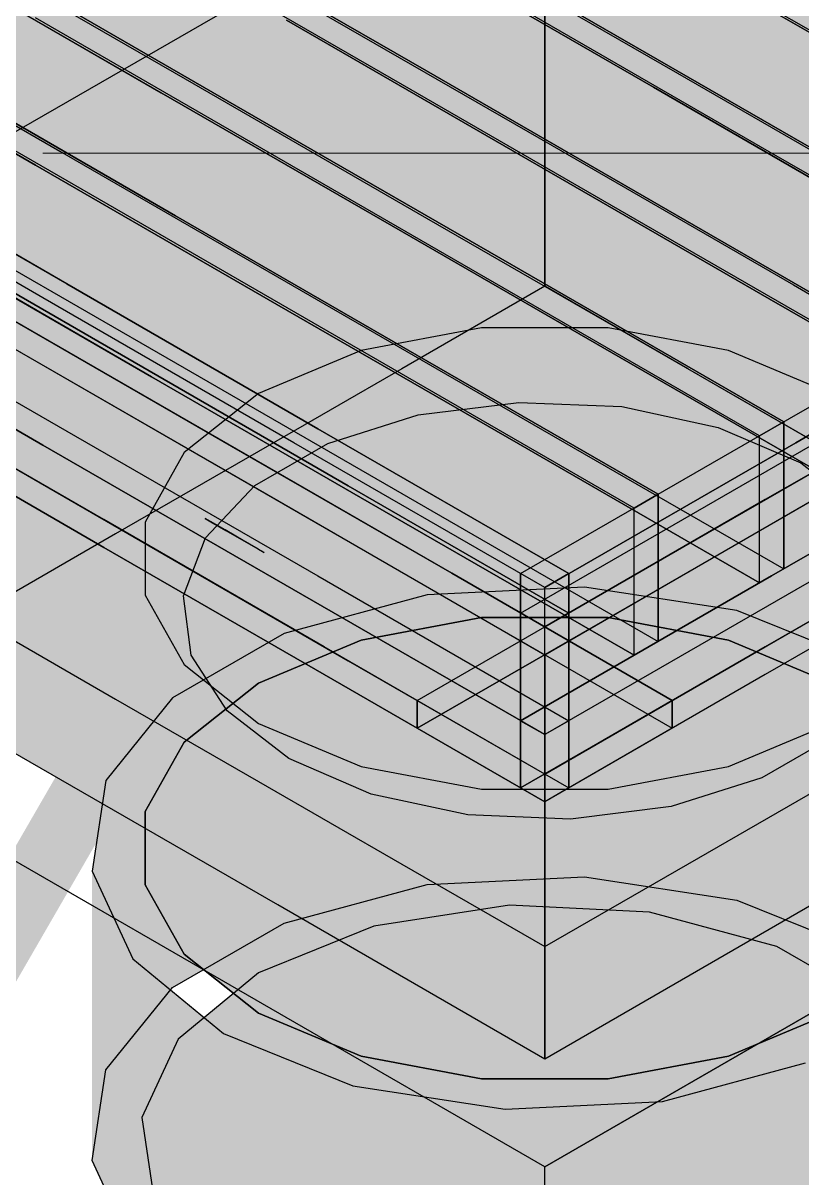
# Model space of a CAD drawing. Header units: metres. Extents: x 0 to 10.2, y 0 to 3.
# Drawn here: x 1.56 to 1.6944, y 1.7981 to 1.9974 of the extents above; entities that cross this region are included whole.
import ezdxf

# ---------------------------------------------------------------- set-up
doc = ezdxf.new("R2010")
doc.units = ezdxf.units.M
doc.header["$LTSCALE"] = 0.25
doc.layers.add('ISO-ARISTAS', color=8, linetype='CONTINUOUS')
doc.layers.add('ISO-CONCRETO-SUP', color=254, linetype='CONTINUOUS', true_color=0xe8e8e8)
doc.layers.add('LLAMADAS', color=30, linetype='CONTINUOUS', lineweight=18)

msp = doc.modelspace()

# ---------------------------------------------------------------- linework, layer by layer
at = {"layer": 'ISO-ARISTAS', "color": 250}
for p, q in [((1.65, 1.9917), (1.65, 2.0314)), ((1.65, 2.0314), (1.65, 1.9917)), ((1.54632, 2.01186), (1.58796, 1.98782)), ((1.54632, 2.01186), (1.58796, 1.98782)), ((1.6296, 1.98918), (1.58796, 2.01322)), ((1.58796, 2.01322), (1.6296, 1.98918)), ((1.63126, 2.01282), (1.6729, 1.98878)), ((1.63126, 2.01282), (1.6729, 1.98878)), ((1.71038, 1.98774), (1.66874, 2.01178)), ((1.71038, 1.98774), (1.66874, 2.01178)), ((1.62544, 1.98678), (1.5838, 2.01082)), ((1.62544, 1.98678), (1.5838, 2.01082)), ((1.66874, 1.98638), (1.6271, 2.01042)), ((1.6271, 2.01042), (1.66874, 1.98638)), ((1.5838, 1.98542), (1.54216, 2.00946)), ((1.54216, 2.00946), (1.5838, 1.98542)), ((1.55785, 1.9782), (1.60393, 2.0048)), ((1.55785, 1.9782), (1.60393, 2.0048)), ((1.69289, 1.97764), (1.65125, 2.00168)), ((1.65125, 2.00168), (1.69289, 1.97764)), ((1.60795, 1.97668), (1.56631, 2.00072)), ((1.56631, 2.00072), (1.60795, 1.97668)), ((1.60961, 2.00032), (1.65125, 1.97628)), ((1.60961, 2.00032), (1.65125, 1.97628)), ((1.52467, 1.99936), (1.56631, 1.97532)), ((1.52467, 1.99936), (1.56631, 1.97532)), ((1.60379, 1.97428), (1.56215, 1.99832)), ((1.60379, 1.97428), (1.56215, 1.99832)), ((1.64709, 1.97388), (1.60545, 1.99792)), ((1.60545, 1.99792), (1.64709, 1.97388)), ((1.68873, 1.97524), (1.64709, 1.99928)), ((1.68873, 1.97524), (1.64709, 1.99928)), ((1.73203, 1.97484), (1.69039, 1.99888)), ((1.69039, 1.99888), (1.73203, 1.97484)), ((1.56215, 1.97292), (1.52051, 1.99696)), ((1.52051, 1.99696), (1.56215, 1.97292)), ((1.65, 1.952), (1.65, 1.9917)), ((1.65, 1.9917), (1.65, 1.952)), ((1.5863, 1.96418), (1.54466, 1.98822)), ((1.54466, 1.98822), (1.5863, 1.96418)), ((1.58796, 1.98782), (1.6296, 1.96378)), ((1.58796, 1.98782), (1.6296, 1.96378)), ((1.67123, 1.96514), (1.6296, 1.98918)), ((1.6296, 1.98918), (1.67123, 1.96514)), ((1.6729, 1.98878), (1.71454, 1.96474)), ((1.6729, 1.98878), (1.71454, 1.96474)), ((1.58214, 1.96178), (1.5405, 1.98582)), ((1.58214, 1.96178), (1.5405, 1.98582)), ((1.66708, 1.96274), (1.62544, 1.98678)), ((1.66708, 1.96274), (1.62544, 1.98678)), ((1.71038, 1.96234), (1.66874, 1.98638)), ((1.66874, 1.98638), (1.71038, 1.96234)), ((1.62544, 1.96138), (1.5838, 1.98542)), ((1.5838, 1.98542), (1.62544, 1.96138)), ((1.56755, 1.9524), (1.52425, 1.9774)), ((1.52425, 1.9774), (1.56755, 1.9524)), ((1.64958, 1.95264), (1.60795, 1.97668)), ((1.60795, 1.97668), (1.64958, 1.95264)), ((1.65125, 1.97628), (1.69289, 1.95224)), ((1.65125, 1.97628), (1.69289, 1.95224)), ((1.73452, 1.9536), (1.69289, 1.97764)), ((1.69289, 1.97764), (1.73452, 1.9536)), ((1.5634, 1.95), (1.5201, 1.975)), ((1.5634, 1.95), (1.5201, 1.975)), ((1.56631, 1.97532), (1.60795, 1.95128)), ((1.56631, 1.97532), (1.60795, 1.95128)), ((1.64543, 1.95024), (1.60379, 1.97428)), ((1.64543, 1.95024), (1.60379, 1.97428)), ((1.68873, 1.94984), (1.64709, 1.97388)), ((1.64709, 1.97388), (1.68873, 1.94984)), ((1.73037, 1.9512), (1.68873, 1.97524)), ((1.73037, 1.9512), (1.68873, 1.97524)), ((1.60379, 1.94888), (1.56215, 1.97292)), ((1.56215, 1.97292), (1.60379, 1.94888)), ((1.62793, 1.94014), (1.5863, 1.96418)), ((1.5863, 1.96418), (1.62793, 1.94014)), ((1.6296, 1.96378), (1.67123, 1.93974)), ((1.6296, 1.96378), (1.67123, 1.93974)), ((1.71287, 1.9411), (1.67123, 1.96514)), ((1.67123, 1.96514), (1.71287, 1.9411)), ((1.54466, 1.96282), (1.5863, 1.93878)), ((1.54466, 1.96282), (1.5863, 1.93878)), ((1.62378, 1.93774), (1.58214, 1.96178)), ((1.62378, 1.93774), (1.58214, 1.96178)), ((1.70872, 1.9387), (1.66708, 1.96274)), ((1.70872, 1.9387), (1.66708, 1.96274)), ((1.57806, 1.93953), (1.54001, 1.9615)), ((1.54001, 1.9615), (1.57806, 1.93953)), ((1.58214, 1.93638), (1.5405, 1.96042)), ((1.5405, 1.96042), (1.58214, 1.93638)), ((1.66708, 1.93734), (1.62544, 1.96138)), ((1.62544, 1.96138), (1.66708, 1.93734)), ((1.57391, 1.93713), (1.53586, 1.9591)), ((1.57391, 1.93713), (1.53586, 1.9591)), ((1.52425, 1.952), (1.56755, 1.927)), ((1.52425, 1.952), (1.56755, 1.927)), ((1.61086, 1.9274), (1.56755, 1.9524)), ((1.56755, 1.9524), (1.61086, 1.9274)), ((1.65, 1.952), (1.62532, 1.93775)), ((1.69122, 1.9286), (1.64958, 1.95264)), ((1.64958, 1.95264), (1.69122, 1.9286)), ((1.67468, 1.93775), (1.65, 1.952)), ((1.68914, 1.9274), (1.73245, 1.9524)), ((1.68914, 1.9274), (1.73245, 1.9524)), ((1.69289, 1.95224), (1.73452, 1.9282)), ((1.69289, 1.95224), (1.73452, 1.9282)), ((1.6067, 1.925), (1.5634, 1.95)), ((1.6067, 1.925), (1.5634, 1.95)), ((1.60795, 1.95128), (1.64958, 1.92724)), ((1.60795, 1.95128), (1.64958, 1.92724)), ((1.68707, 1.9262), (1.64543, 1.95024)), ((1.68707, 1.9262), (1.64543, 1.95024)), ((1.73037, 1.9258), (1.68873, 1.94984)), ((1.68873, 1.94984), (1.73037, 1.9258)), ((1.6933, 1.925), (1.7366, 1.95)), ((1.7366, 1.95), (1.6933, 1.925)), ((1.5634, 1.9246), (1.5201, 1.9496)), ((1.5201, 1.9496), (1.5634, 1.9246)), ((1.64543, 1.92484), (1.60379, 1.94888)), ((1.60379, 1.94888), (1.64543, 1.92484)), ((1.5959, 1.92443), (1.55785, 1.9464)), ((1.55785, 1.9464), (1.5959, 1.92443)), ((1.63908, 1.94481), (1.61831, 1.94091)), ((1.63908, 1.94481), (1.61831, 1.94091)), ((1.66092, 1.94481), (1.63908, 1.94481)), ((1.66092, 1.94481), (1.63908, 1.94481)), ((1.68169, 1.94091), (1.66092, 1.94481)), ((1.68169, 1.94091), (1.66092, 1.94481)), ((1.55785, 1.9416), (1.60393, 1.915)), ((1.55785, 1.9416), (1.5959, 1.91963)), ((1.55785, 1.9416), (1.5959, 1.91963)), ((1.61831, 1.94091), (1.60064, 1.9335)), ((1.61831, 1.94091), (1.60064, 1.9335)), ((1.66957, 1.9161), (1.62793, 1.94014)), ((1.62793, 1.94014), (1.66957, 1.9161)), ((1.69936, 1.9335), (1.68169, 1.94091)), ((1.69936, 1.9335), (1.68169, 1.94091)), ((1.61611, 1.91757), (1.57806, 1.93953)), ((1.57806, 1.93953), (1.61611, 1.91757)), ((1.5863, 1.93878), (1.62793, 1.91474)), ((1.5863, 1.93878), (1.62793, 1.91474)), ((1.67123, 1.93974), (1.71287, 1.9157)), ((1.67123, 1.93974), (1.71287, 1.9157)), ((1.68389, 1.91757), (1.72194, 1.93953)), ((1.68389, 1.91757), (1.72194, 1.93953)), ((1.61195, 1.91517), (1.57391, 1.93713)), ((1.61195, 1.91517), (1.57391, 1.93713)), ((1.62378, 1.91234), (1.58214, 1.93638)), ((1.58214, 1.93638), (1.62378, 1.91234)), ((1.62532, 1.93775), (1.60064, 1.9235)), ((1.66542, 1.9137), (1.62378, 1.93774)), ((1.66542, 1.9137), (1.62378, 1.93774)), ((1.70872, 1.9133), (1.66708, 1.93734)), ((1.66708, 1.93734), (1.70872, 1.9133)), ((1.69936, 1.9235), (1.67468, 1.93775)), ((1.68805, 1.91517), (1.72609, 1.93713)), ((1.72609, 1.93713), (1.68805, 1.91517)), ((1.57391, 1.91173), (1.53586, 1.9337)), ((1.57391, 1.91173), (1.53586, 1.9337)), ((1.60064, 1.9335), (1.5878, 1.9233)), ((1.60064, 1.9335), (1.5878, 1.9233)), ((1.62817, 1.92979), (1.64554, 1.93197)), ((1.64554, 1.93197), (1.66328, 1.93124)), ((1.54001, 1.9313), (1.57806, 1.90933)), ((1.54001, 1.9313), (1.57806, 1.90933)), ((1.66328, 1.93124), (1.67993, 1.92765)), ((1.57391, 1.90693), (1.53586, 1.9289)), ((1.57391, 1.90693), (1.53586, 1.9289)), ((1.53586, 1.9289), (1.57391, 1.90693)), ((1.53586, 1.9289), (1.57391, 1.90693)), ((1.61257, 1.92487), (1.62817, 1.92979)), ((1.69122, 1.9286), (1.68707, 1.9262)), ((1.68707, 1.9262), (1.69122, 1.9286)), ((1.69122, 1.9032), (1.69122, 1.9286)), ((1.69122, 1.9286), (1.69122, 1.9032)), ((1.56755, 1.927), (1.61086, 1.902)), ((1.56755, 1.927), (1.61086, 1.902)), ((1.65416, 1.9024), (1.61086, 1.9274)), ((1.61086, 1.9274), (1.65416, 1.9024)), ((1.64584, 1.9024), (1.68914, 1.9274)), ((1.64584, 1.9024), (1.68914, 1.9274)), ((1.64958, 1.92724), (1.69122, 1.9032)), ((1.64958, 1.92724), (1.69122, 1.9032)), ((1.67993, 1.92765), (1.69417, 1.9215)), ((1.68707, 1.9008), (1.68707, 1.9262)), ((1.68707, 1.9008), (1.68707, 1.9262)), ((1.68914, 1.902), (1.73245, 1.927)), ((1.73245, 1.927), (1.68914, 1.902)), ((1.6067, 1.8996), (1.5634, 1.9246)), ((1.5634, 1.9246), (1.6067, 1.8996)), ((1.63395, 1.90247), (1.5959, 1.92443)), ((1.5959, 1.92443), (1.63395, 1.90247)), ((1.6, 1.91761), (1.61257, 1.92487)), ((1.65, 1.9), (1.6067, 1.925)), ((1.65, 1.9), (1.6067, 1.925)), ((1.68707, 1.9008), (1.64543, 1.92484)), ((1.64543, 1.92484), (1.68707, 1.9008)), ((1.65, 1.9), (1.6933, 1.925)), ((1.6933, 1.925), (1.65, 1.9)), ((1.66605, 1.90247), (1.7041, 1.92443)), ((1.66605, 1.90247), (1.7041, 1.92443)), ((1.7366, 1.9246), (1.6933, 1.8996)), ((1.7366, 1.9246), (1.6933, 1.8996)), ((1.60064, 1.9235), (1.57595, 1.90925)), ((1.5878, 1.9233), (1.58105, 1.91131)), ((1.5878, 1.9233), (1.58105, 1.91131)), ((1.69417, 1.9215), (1.70482, 1.91328)), ((1.5959, 1.91963), (1.63395, 1.89767)), ((1.5959, 1.91963), (1.63395, 1.89767)), ((1.7041, 1.91963), (1.66605, 1.89767)), ((1.66605, 1.89767), (1.7041, 1.91963)), ((1.59148, 1.9086), (1.6, 1.91761)), ((1.65416, 1.8956), (1.61611, 1.91757)), ((1.61611, 1.91757), (1.65416, 1.8956)), ((1.64584, 1.8956), (1.68389, 1.91757)), ((1.64584, 1.8956), (1.68389, 1.91757)), ((1.66957, 1.9161), (1.66542, 1.9137)), ((1.66542, 1.9137), (1.66957, 1.9161)), ((1.66957, 1.8907), (1.66957, 1.9161)), ((1.66957, 1.9161), (1.66957, 1.8907)), ((1.60393, 1.915), (1.65, 1.8884)), ((1.65, 1.8932), (1.61195, 1.91517)), ((1.65, 1.8932), (1.61195, 1.91517)), ((1.62793, 1.91474), (1.66957, 1.8907)), ((1.62793, 1.91474), (1.66957, 1.8907)), ((1.65, 1.8932), (1.68805, 1.91517)), ((1.68805, 1.91517), (1.65, 1.8932)), ((1.65, 1.8884), (1.69607, 1.915)), ((1.59232, 1.9114), (1.59139, 1.91194)), ((1.59232, 1.9114), (1.59139, 1.91194)), ((1.59139, 1.91194), (1.5924, 1.91136)), ((1.59139, 1.91194), (1.5924, 1.91136)), ((1.66542, 1.8883), (1.62378, 1.91234)), ((1.62378, 1.91234), (1.66542, 1.8883)), ((1.66542, 1.8883), (1.66542, 1.9137)), ((1.66542, 1.8883), (1.66542, 1.9137)), ((1.61195, 1.88977), (1.57391, 1.91173)), ((1.61195, 1.88977), (1.57391, 1.91173)), ((1.58105, 1.91131), (1.58105, 1.89869)), ((1.58105, 1.91131), (1.58105, 1.89869)), ((1.59484, 1.90994), (1.59232, 1.9114)), ((1.59484, 1.90994), (1.59232, 1.9114)), ((1.5924, 1.91136), (1.59497, 1.90987)), ((1.5924, 1.91136), (1.59497, 1.90987)), ((1.59799, 1.90813), (1.59484, 1.90994)), ((1.59799, 1.90813), (1.59484, 1.90994)), ((1.72609, 1.91173), (1.68805, 1.88977)), ((1.68805, 1.88977), (1.72609, 1.91173)), ((1.57595, 1.90925), (1.55127, 1.895)), ((1.57806, 1.90933), (1.61611, 1.88737)), ((1.57806, 1.90933), (1.61611, 1.88737)), ((1.5877, 1.89857), (1.59148, 1.9086)), ((1.59497, 1.90987), (1.59811, 1.90806)), ((1.59497, 1.90987), (1.59811, 1.90806)), ((1.60056, 1.90664), (1.59799, 1.90813)), ((1.60056, 1.90664), (1.59799, 1.90813)), ((1.59811, 1.90806), (1.60064, 1.9066)), ((1.59811, 1.90806), (1.60064, 1.9066)), ((1.68389, 1.88737), (1.72194, 1.90933)), ((1.72194, 1.90933), (1.68389, 1.88737)), ((1.61195, 1.88497), (1.57391, 1.90693)), ((1.61195, 1.88497), (1.57391, 1.90693)), ((1.57391, 1.90693), (1.61195, 1.88497)), ((1.57391, 1.90693), (1.61195, 1.88497)), ((1.60157, 1.90606), (1.60056, 1.90664)), ((1.60157, 1.90606), (1.60056, 1.90664)), ((1.60064, 1.9066), (1.60157, 1.90606)), ((1.60064, 1.9066), (1.60157, 1.90606)), ((1.72609, 1.90693), (1.68805, 1.88497)), ((1.72609, 1.90693), (1.68805, 1.88497)), ((1.72609, 1.90693), (1.68805, 1.88497)), ((1.72609, 1.90693), (1.68805, 1.88497)), ((1.61086, 1.902), (1.65416, 1.877)), ((1.61086, 1.902), (1.65416, 1.877)), ((1.628, 1.8805), (1.66605, 1.90247)), ((1.628, 1.8805), (1.66605, 1.90247)), ((1.672, 1.8805), (1.63395, 1.90247)), ((1.63395, 1.90247), (1.672, 1.8805)), ((1.64584, 1.877), (1.64584, 1.9024)), ((1.65, 1.9), (1.64584, 1.9024)), ((1.65, 1.9), (1.64584, 1.9024)), ((1.64584, 1.9024), (1.64584, 1.877)), ((1.64584, 1.877), (1.68914, 1.902)), ((1.68914, 1.902), (1.64584, 1.877)), ((1.65416, 1.9024), (1.65, 1.9)), ((1.65, 1.9), (1.65416, 1.9024)), ((1.65416, 1.877), (1.65416, 1.9024)), ((1.65416, 1.9024), (1.65416, 1.877)), ((1.69122, 1.9032), (1.68707, 1.9008)), ((1.69122, 1.9032), (1.68707, 1.9008)), ((1.65683, 1.90008), (1.62971, 1.89871)), ((1.65, 1.8746), (1.65, 1.9)), ((1.65, 1.8746), (1.65, 1.9)), ((1.65, 1.8746), (1.65, 1.9)), ((1.65, 1.8746), (1.65, 1.9)), ((1.68313, 1.89601), (1.65683, 1.90008)), ((1.58105, 1.89869), (1.5878, 1.8867)), ((1.58105, 1.89869), (1.5878, 1.8867)), ((1.58897, 1.88833), (1.5877, 1.89857)), ((1.62971, 1.89871), (1.60504, 1.89207)), ((1.65, 1.8746), (1.6067, 1.8996)), ((1.6067, 1.8996), (1.65, 1.8746)), ((1.6933, 1.8996), (1.65, 1.8746)), ((1.6933, 1.8996), (1.65, 1.8746)), ((1.66605, 1.89767), (1.628, 1.8757)), ((1.628, 1.8757), (1.66605, 1.89767)), ((1.63395, 1.89767), (1.672, 1.8757)), ((1.63395, 1.89767), (1.672, 1.8757)), ((1.70543, 1.887), (1.68313, 1.89601)), ((1.55127, 1.895), (1.57595, 1.88075)), ((1.61831, 1.89091), (1.63908, 1.89481)), ((1.63908, 1.89481), (1.61831, 1.89091)), ((1.63908, 1.89481), (1.66092, 1.89481)), ((1.66092, 1.89481), (1.63908, 1.89481)), ((1.64584, 1.8654), (1.64584, 1.8956)), ((1.65, 1.8932), (1.64584, 1.8956)), ((1.65, 1.8932), (1.64584, 1.8956)), ((1.64584, 1.8956), (1.64584, 1.8654)), ((1.65416, 1.8956), (1.65, 1.8932)), ((1.65, 1.8932), (1.65416, 1.8956)), ((1.65416, 1.8654), (1.65416, 1.8956)), ((1.65416, 1.8956), (1.65416, 1.8654)), ((1.66092, 1.89481), (1.68169, 1.89091)), ((1.68169, 1.89091), (1.66092, 1.89481)), ((1.60504, 1.89207), (1.58579, 1.88096)), ((1.65, 1.863), (1.65, 1.8932)), ((1.65, 1.863), (1.65, 1.8932)), ((1.65, 1.863), (1.65, 1.8932)), ((1.65, 1.863), (1.65, 1.8932)), ((1.61831, 1.89091), (1.60064, 1.8835)), ((1.60064, 1.8835), (1.61831, 1.89091)), ((1.66957, 1.8907), (1.66542, 1.8883)), ((1.66957, 1.8907), (1.66542, 1.8883)), ((1.69936, 1.8835), (1.68169, 1.89091)), ((1.68169, 1.89091), (1.69936, 1.8835)), ((1.59518, 1.87872), (1.58897, 1.88833)), ((1.65, 1.8678), (1.61195, 1.88977)), ((1.65, 1.8678), (1.61195, 1.88977)), ((1.68805, 1.88977), (1.65, 1.8678)), ((1.65, 1.8678), (1.68805, 1.88977)), ((1.65, 1.8535), (1.65, 1.8884)), ((1.65, 1.8884), (1.65, 1.8535)), ((1.5878, 1.8867), (1.60064, 1.8765)), ((1.5878, 1.8867), (1.60064, 1.8765)), ((1.61611, 1.88737), (1.65416, 1.8654)), ((1.61611, 1.88737), (1.65416, 1.8654)), ((1.64584, 1.8654), (1.68389, 1.88737)), ((1.68389, 1.88737), (1.64584, 1.8654)), ((1.65, 1.863), (1.61195, 1.88497)), ((1.65, 1.863), (1.61195, 1.88497)), ((1.61195, 1.88497), (1.65, 1.863)), ((1.61195, 1.88497), (1.65, 1.863)), ((1.68805, 1.88497), (1.65, 1.863)), ((1.68805, 1.88497), (1.65, 1.863)), ((1.68805, 1.88497), (1.65, 1.863)), ((1.68805, 1.88497), (1.65, 1.863)), ((1.60064, 1.8835), (1.5878, 1.8733)), ((1.5878, 1.8733), (1.60064, 1.8835)), ((1.58579, 1.88096), (1.57429, 1.86671)), ((1.57595, 1.88075), (1.60064, 1.8665)), ((1.628, 1.8757), (1.628, 1.8805)), ((1.65, 1.8678), (1.628, 1.8805)), ((1.65, 1.8678), (1.628, 1.8805)), ((1.628, 1.8805), (1.628, 1.8757)), ((1.672, 1.8805), (1.65, 1.8678)), ((1.65, 1.8678), (1.672, 1.8805)), ((1.672, 1.8757), (1.672, 1.8805)), ((1.672, 1.8805), (1.672, 1.8757)), ((1.60583, 1.8705), (1.59518, 1.87872)), ((1.60064, 1.8765), (1.61831, 1.86909)), ((1.60064, 1.8765), (1.61831, 1.86909)), ((1.65, 1.8746), (1.64584, 1.877)), ((1.64584, 1.877), (1.65, 1.8746)), ((1.65416, 1.877), (1.65, 1.8746)), ((1.65416, 1.877), (1.65, 1.8746)), ((1.68169, 1.86909), (1.69936, 1.8765)), ((1.68169, 1.86909), (1.69936, 1.8765)), ((1.65, 1.8), (1.5201, 1.875)), ((1.65, 1.8), (1.5201, 1.875)), ((1.65, 1.863), (1.628, 1.8757)), ((1.628, 1.8757), (1.65, 1.863)), ((1.672, 1.8757), (1.65, 1.863)), ((1.672, 1.8757), (1.65, 1.863)), ((1.7799, 1.875), (1.65, 1.8)), ((1.65, 1.8), (1.7799, 1.875)), ((1.7, 1.87439), (1.68743, 1.86713)), ((1.5878, 1.8733), (1.58105, 1.86131)), ((1.58105, 1.86131), (1.5878, 1.8733)), ((1.60393, 1.8452), (1.55785, 1.8718)), ((1.60393, 1.8452), (1.55785, 1.8718)), ((1.62007, 1.86435), (1.60583, 1.8705)), ((1.61831, 1.86909), (1.63908, 1.86519)), ((1.61831, 1.86909), (1.63908, 1.86519)), ((1.66092, 1.86519), (1.68169, 1.86909)), ((1.66092, 1.86519), (1.68169, 1.86909)), ((1.57429, 1.86671), (1.57191, 1.85106)), ((1.60064, 1.8665), (1.62532, 1.85225)), ((1.65, 1.863), (1.65, 1.8678)), ((1.65, 1.863), (1.65, 1.8678)), ((1.65, 1.863), (1.65, 1.8678)), ((1.65, 1.863), (1.65, 1.8678)), ((1.68743, 1.86713), (1.67183, 1.86221)), ((1.67468, 1.85225), (1.69936, 1.8665)), ((1.63672, 1.86076), (1.62007, 1.86435)), ((1.63908, 1.86519), (1.66092, 1.86519)), ((1.63908, 1.86519), (1.66092, 1.86519)), ((1.65, 1.863), (1.64584, 1.8654)), ((1.64584, 1.8654), (1.65, 1.863)), ((1.65416, 1.8654), (1.65, 1.863)), ((1.65416, 1.8654), (1.65, 1.863)), ((1.67183, 1.86221), (1.65446, 1.86003)), ((1.58105, 1.86131), (1.58105, 1.84869)), ((1.58105, 1.84869), (1.58105, 1.86131)), ((1.65446, 1.86003), (1.63672, 1.86076)), ((1.62532, 1.85225), (1.65, 1.838)), ((1.65, 1.8186), (1.65, 1.8535)), ((1.65, 1.8535), (1.65, 1.8186)), ((1.65, 1.838), (1.67468, 1.85225)), ((1.57191, 1.85106), (1.57896, 1.83587)), ((1.62971, 1.84871), (1.65683, 1.85008)), ((1.65683, 1.85008), (1.68313, 1.84601)), ((1.58105, 1.84869), (1.5878, 1.8367)), ((1.5878, 1.8367), (1.58105, 1.84869)), ((1.60504, 1.84207), (1.62971, 1.84871)), ((1.65, 1.8186), (1.60393, 1.8452)), ((1.65, 1.8186), (1.60393, 1.8452)), ((1.64392, 1.84515), (1.6205, 1.84153)), ((1.66807, 1.84393), (1.64392, 1.84515)), ((1.69607, 1.8452), (1.65, 1.8186)), ((1.69607, 1.8452), (1.65, 1.8186)), ((1.68313, 1.84601), (1.70543, 1.837)), ((1.69004, 1.83802), (1.66807, 1.84393)), ((1.58579, 1.83096), (1.60504, 1.84207)), ((1.6205, 1.84153), (1.60064, 1.8335)), ((1.5878, 1.8367), (1.60064, 1.8265)), ((1.60064, 1.8265), (1.5878, 1.8367)), ((1.65, 1.8283), (1.65, 1.838)), ((1.65, 1.838), (1.65, 1.8283)), ((1.70719, 1.82812), (1.69004, 1.83802)), ((1.57896, 1.83587), (1.59457, 1.823)), ((1.60064, 1.8335), (1.58673, 1.82203)), ((1.57429, 1.81671), (1.58579, 1.83096)), ((1.65, 1.8186), (1.65, 1.8283)), ((1.65, 1.8283), (1.65, 1.8186)), ((1.60064, 1.8265), (1.61831, 1.81909)), ((1.61831, 1.81909), (1.60064, 1.8265)), ((1.68169, 1.81909), (1.69936, 1.8265)), ((1.69936, 1.8265), (1.68169, 1.81909)), ((1.59457, 1.823), (1.61687, 1.81399)), ((1.58673, 1.82203), (1.58046, 1.80851)), ((1.61831, 1.81909), (1.63908, 1.81519)), ((1.63908, 1.81519), (1.61831, 1.81909)), ((1.66092, 1.81519), (1.68169, 1.81909)), ((1.68169, 1.81909), (1.66092, 1.81519)), ((1.57191, 1.80106), (1.57429, 1.81671)), ((1.67029, 1.81129), (1.69496, 1.81793)), ((1.63908, 1.81519), (1.66092, 1.81519)), ((1.66092, 1.81519), (1.63908, 1.81519)), ((1.61687, 1.81399), (1.64317, 1.80992)), ((1.64317, 1.80992), (1.67029, 1.81129)), ((1.58046, 1.80851), (1.58257, 1.79457)), ((1.57896, 1.78587), (1.57191, 1.80106)), ((1.65, 1.7), (1.65, 1.8)), ((1.65, 1.7), (1.65, 1.8))]:
    msp.add_line(p, q, dxfattribs=at)
at = {"layer": 'ISO-CONCRETO-SUP', "true_color": 0x9b9b95}
for points in [[(1.55785, 1.9782), (1.60393, 2.0048), (1.55785, 2.0131), (1.60393, 2.0397)], [(1.69607, 1.8801), (1.65, 1.8535), (1.69607, 1.915), (1.65, 1.8884)], [(1.69607, 1.8452), (1.65, 1.8186), (1.69607, 1.8801), (1.65, 1.8535)]]:
    msp.add_solid(points, dxfattribs=at)
at = {"layer": 'ISO-CONCRETO-SUP', "true_color": 0x444854}
for points in [[(1.63126, 2.01282), (1.6729, 1.98878), (1.63126, 2.03822), (1.6729, 2.01418)], [(1.54632, 2.01186), (1.58796, 1.98782), (1.54632, 2.03726), (1.58796, 2.01322)], [(1.6271, 2.01042), (1.66874, 1.98638), (1.6271, 2.03582), (1.66874, 2.01178)], [(1.54216, 2.00946), (1.5838, 1.98542), (1.54216, 2.03486), (1.5838, 2.01082)], [(1.60961, 2.00032), (1.65125, 1.97628), (1.60961, 2.02572), (1.65125, 2.00168)], [(1.52467, 1.99936), (1.56631, 1.97532), (1.52467, 2.02476), (1.56631, 2.00072)], [(1.69039, 1.99888), (1.73203, 1.97484), (1.69039, 2.02428), (1.73203, 2.00024)], [(1.52051, 1.99696), (1.56215, 1.97292), (1.52051, 2.02236), (1.56215, 1.99832)], [(1.60545, 1.99792), (1.64709, 1.97388), (1.60545, 2.02332), (1.64709, 1.99928)], [(1.6729, 1.98878), (1.71454, 1.96474), (1.6729, 2.01418), (1.71454, 1.99014)], [(1.58796, 1.98782), (1.6296, 1.96378), (1.58796, 2.01322), (1.6296, 1.98918)], [(1.66874, 1.98638), (1.71038, 1.96234), (1.66874, 2.01178), (1.71038, 1.98774)], [(1.5838, 1.98542), (1.62544, 1.96138), (1.5838, 2.01082), (1.62544, 1.98678)], [(1.65125, 1.97628), (1.69289, 1.95224), (1.65125, 2.00168), (1.69289, 1.97764)], [(1.56631, 1.97532), (1.60795, 1.95128), (1.56631, 2.00072), (1.60795, 1.97668)], [(1.56215, 1.97292), (1.60379, 1.94888), (1.56215, 1.99832), (1.60379, 1.97428)], [(1.64709, 1.97388), (1.68873, 1.94984), (1.64709, 1.99928), (1.68873, 1.97524)], [(1.54466, 1.96282), (1.5863, 1.93878), (1.54466, 1.98822), (1.5863, 1.96418)], [(1.6296, 1.96378), (1.67123, 1.93974), (1.6296, 1.98918), (1.67123, 1.96514)], [(1.5405, 1.96042), (1.58214, 1.93638), (1.5405, 1.98582), (1.58214, 1.96178)], [(1.62544, 1.96138), (1.66708, 1.93734), (1.62544, 1.98678), (1.66708, 1.96274)], [(1.52425, 1.952), (1.56755, 1.927), (1.52425, 1.9774), (1.56755, 1.9524)], [(1.60795, 1.95128), (1.64958, 1.92724), (1.60795, 1.97668), (1.64958, 1.95264)], [(1.69289, 1.95224), (1.73452, 1.9282), (1.69289, 1.97764), (1.73452, 1.9536)], [(1.5201, 1.9496), (1.5634, 1.9246), (1.5201, 1.975), (1.5634, 1.95)], [(1.60379, 1.94888), (1.64543, 1.92484), (1.60379, 1.97428), (1.64543, 1.95024)], [(1.68873, 1.94984), (1.73037, 1.9258), (1.68873, 1.97524), (1.73037, 1.9512)], [(1.5863, 1.93878), (1.62793, 1.91474), (1.5863, 1.96418), (1.62793, 1.94014)], [(1.67123, 1.93974), (1.71287, 1.9157), (1.67123, 1.96514), (1.71287, 1.9411)], [(1.58214, 1.93638), (1.62378, 1.91234), (1.58214, 1.96178), (1.62378, 1.93774)], [(1.66708, 1.93734), (1.70872, 1.9133), (1.66708, 1.96274), (1.70872, 1.9387)], [(1.56755, 1.927), (1.61086, 1.902), (1.56755, 1.9524), (1.61086, 1.9274)], [(1.64958, 1.92724), (1.69122, 1.9032), (1.64958, 1.95264), (1.69122, 1.9286)], [(1.5634, 1.9246), (1.6067, 1.8996), (1.5634, 1.95), (1.6067, 1.925)], [(1.64543, 1.92484), (1.68707, 1.9008), (1.64543, 1.95024), (1.68707, 1.9262)], [(1.62793, 1.91474), (1.66957, 1.8907), (1.62793, 1.94014), (1.66957, 1.9161)], [(1.62378, 1.91234), (1.66542, 1.8883), (1.62378, 1.93774), (1.66542, 1.9137)], [(1.61086, 1.902), (1.65416, 1.877), (1.61086, 1.9274), (1.65416, 1.9024)], [(1.6067, 1.8996), (1.65, 1.8746), (1.6067, 1.925), (1.65, 1.9)], [(1.64584, 1.877), (1.65, 1.8746), (1.64584, 1.9024), (1.65, 1.9)]]:
    msp.add_solid(points, dxfattribs=at)
at = {"layer": 'ISO-CONCRETO-SUP', "true_color": 0xb6b6ae}
for points in [[(1.60393, 2.0048), (1.65, 2.0314), (1.61462, 1.97127), (1.65, 1.9917)], [(1.55785, 1.9782), (1.60393, 2.0048), (1.57925, 1.95085), (1.61462, 1.97127)], [(1.61462, 1.97127), (1.65, 1.9917), (1.62532, 1.93775), (1.65, 1.952)], [(1.51178, 1.9516), (1.55785, 1.9782), (1.54387, 1.93042), (1.57925, 1.95085)], [(1.57925, 1.95085), (1.61462, 1.97127), (1.60064, 1.9235), (1.62532, 1.93775)], [(1.54387, 1.93042), (1.57925, 1.95085), (1.57595, 1.90925), (1.60064, 1.9235)], [(1.50849, 1.91), (1.54387, 1.93042), (1.55127, 1.895), (1.57595, 1.90925)]]:
    msp.add_solid(points, dxfattribs=at)
at = {"layer": 'ISO-CONCRETO-SUP', "true_color": 0xbebeb6}
for points in [[(1.65, 2.0314), (1.69607, 2.0048), (1.65, 1.9917), (1.68538, 1.97127)], [(1.69607, 2.0048), (1.74215, 1.9782), (1.68538, 1.97127), (1.72075, 1.95085)], [(1.65, 1.9917), (1.68538, 1.97127), (1.65, 1.952), (1.67468, 1.93775)], [(1.68538, 1.97127), (1.72075, 1.95085), (1.67468, 1.93775), (1.69936, 1.9235)]]:
    msp.add_solid(points, dxfattribs=at)
at = {"layer": 'ISO-CONCRETO-SUP', "true_color": 0x4b505d}
for points in [[(1.6729, 2.01418), (1.71454, 1.99014), (1.66874, 2.01178), (1.71038, 1.98774)], [(1.54632, 2.01186), (1.58796, 1.98782), (1.54216, 2.00946), (1.5838, 1.98542)], [(1.58796, 2.01322), (1.6296, 1.98918), (1.5838, 2.01082), (1.62544, 1.98678)], [(1.63126, 2.01282), (1.6729, 1.98878), (1.6271, 2.01042), (1.66874, 1.98638)], [(1.65125, 2.00168), (1.69289, 1.97764), (1.64709, 1.99928), (1.68873, 1.97524)], [(1.56631, 2.00072), (1.60795, 1.97668), (1.56215, 1.99832), (1.60379, 1.97428)], [(1.60961, 2.00032), (1.65125, 1.97628), (1.60545, 1.99792), (1.64709, 1.97388)], [(1.69455, 2.00128), (1.73619, 1.97724), (1.69039, 1.99888), (1.73203, 1.97484)], [(1.52467, 1.99936), (1.56631, 1.97532), (1.52051, 1.99696), (1.56215, 1.97292)], [(1.54466, 1.98822), (1.5863, 1.96418), (1.5405, 1.98582), (1.58214, 1.96178)], [(1.58796, 1.98782), (1.6296, 1.96378), (1.5838, 1.98542), (1.62544, 1.96138)], [(1.6296, 1.98918), (1.67123, 1.96514), (1.62544, 1.98678), (1.66708, 1.96274)], [(1.6729, 1.98878), (1.71454, 1.96474), (1.66874, 1.98638), (1.71038, 1.96234)], [(1.52425, 1.9774), (1.56755, 1.9524), (1.5201, 1.975), (1.5634, 1.95)], [(1.60795, 1.97668), (1.64958, 1.95264), (1.60379, 1.97428), (1.64543, 1.95024)], [(1.65125, 1.97628), (1.69289, 1.95224), (1.64709, 1.97388), (1.68873, 1.94984)], [(1.69289, 1.97764), (1.73452, 1.9536), (1.68873, 1.97524), (1.73037, 1.9512)], [(1.56631, 1.97532), (1.60795, 1.95128), (1.56215, 1.97292), (1.60379, 1.94888)], [(1.5863, 1.96418), (1.62793, 1.94014), (1.58214, 1.96178), (1.62378, 1.93774)], [(1.6296, 1.96378), (1.67123, 1.93974), (1.62544, 1.96138), (1.66708, 1.93734)], [(1.67123, 1.96514), (1.71287, 1.9411), (1.66708, 1.96274), (1.70872, 1.9387)], [(1.54466, 1.96282), (1.5863, 1.93878), (1.5405, 1.96042), (1.58214, 1.93638)], [(1.52425, 1.952), (1.56755, 1.927), (1.5201, 1.9496), (1.5634, 1.9246)], [(1.56755, 1.9524), (1.61086, 1.9274), (1.5634, 1.95), (1.6067, 1.925)], [(1.64958, 1.95264), (1.69122, 1.9286), (1.64543, 1.95024), (1.68707, 1.9262)], [(1.69289, 1.95224), (1.73452, 1.9282), (1.68873, 1.94984), (1.73037, 1.9258)], [(1.73245, 1.9524), (1.7366, 1.95), (1.68914, 1.9274), (1.6933, 1.925)], [(1.60795, 1.95128), (1.64958, 1.92724), (1.60379, 1.94888), (1.64543, 1.92484)], [(1.62793, 1.94014), (1.66957, 1.9161), (1.62378, 1.93774), (1.66542, 1.9137)], [(1.5863, 1.93878), (1.62793, 1.91474), (1.58214, 1.93638), (1.62378, 1.91234)], [(1.67123, 1.93974), (1.71287, 1.9157), (1.66708, 1.93734), (1.70872, 1.9133)], [(1.56755, 1.927), (1.61086, 1.902), (1.5634, 1.9246), (1.6067, 1.8996)], [(1.61086, 1.9274), (1.65416, 1.9024), (1.6067, 1.925), (1.65, 1.9)], [(1.64958, 1.92724), (1.69122, 1.9032), (1.64543, 1.92484), (1.68707, 1.9008)], [(1.68914, 1.9274), (1.6933, 1.925), (1.64584, 1.9024), (1.65, 1.9)], [(1.73245, 1.927), (1.7366, 1.9246), (1.68914, 1.902), (1.6933, 1.8996)], [(1.62793, 1.91474), (1.66957, 1.8907), (1.62378, 1.91234), (1.66542, 1.8883)], [(1.61086, 1.902), (1.65416, 1.877), (1.6067, 1.8996), (1.65, 1.8746)], [(1.68914, 1.902), (1.6933, 1.8996), (1.64584, 1.877), (1.65, 1.8746)]]:
    msp.add_solid(points, dxfattribs=at)
at = {"layer": 'ISO-CONCRETO-SUP', "true_color": 0x7d8ca3}
for points in [[(1.54001, 1.9615), (1.57806, 1.93953), (1.53586, 1.9591), (1.57391, 1.93713)], [(1.55785, 1.9464), (1.5959, 1.92443), (1.53586, 1.9337), (1.57391, 1.91173)], [(1.55785, 1.9416), (1.5959, 1.91963), (1.53586, 1.9289), (1.57391, 1.90693)], [(1.57806, 1.93953), (1.61611, 1.91757), (1.57391, 1.93713), (1.61195, 1.91517)], [(1.72194, 1.93953), (1.72609, 1.93713), (1.68389, 1.91757), (1.68805, 1.91517)], [(1.54001, 1.9313), (1.57806, 1.90933), (1.53586, 1.9289), (1.57391, 1.90693)], [(1.5959, 1.92443), (1.63395, 1.90247), (1.57391, 1.91173), (1.61195, 1.88977)], [(1.7041, 1.92443), (1.72609, 1.91173), (1.66605, 1.90247), (1.68805, 1.88977)], [(1.5959, 1.91963), (1.63395, 1.89767), (1.57391, 1.90693), (1.61195, 1.88497)], [(1.7041, 1.91963), (1.72609, 1.90693), (1.66605, 1.89767), (1.68805, 1.88497)], [(1.61611, 1.91757), (1.65416, 1.8956), (1.61195, 1.91517), (1.65, 1.8932)], [(1.68389, 1.91757), (1.68805, 1.91517), (1.64584, 1.8956), (1.65, 1.8932)], [(1.57806, 1.90933), (1.61611, 1.88737), (1.57391, 1.90693), (1.61195, 1.88497)], [(1.72194, 1.90933), (1.72609, 1.90693), (1.68389, 1.88737), (1.68805, 1.88497)], [(1.63395, 1.90247), (1.672, 1.8805), (1.61195, 1.88977), (1.65, 1.8678)], [(1.66605, 1.90247), (1.68805, 1.88977), (1.628, 1.8805), (1.65, 1.8678)], [(1.63395, 1.89767), (1.672, 1.8757), (1.61195, 1.88497), (1.65, 1.863)], [(1.66605, 1.89767), (1.68805, 1.88497), (1.628, 1.8757), (1.65, 1.863)], [(1.61611, 1.88737), (1.65416, 1.8654), (1.61195, 1.88497), (1.65, 1.863)], [(1.68389, 1.88737), (1.68805, 1.88497), (1.64584, 1.8654), (1.65, 1.863)]]:
    msp.add_solid(points, dxfattribs=at)
at = {"layer": 'ISO-CONCRETO-SUP', "true_color": 0x717e93}
for points in [[(1.54001, 1.9313), (1.57806, 1.90933), (1.54001, 1.9615), (1.57806, 1.93953)], [(1.53586, 1.9289), (1.57391, 1.90693), (1.53586, 1.9591), (1.57391, 1.93713)], [(1.55785, 1.9416), (1.5959, 1.91963), (1.55785, 1.9464), (1.5959, 1.92443)], [(1.57806, 1.90933), (1.61611, 1.88737), (1.57806, 1.93953), (1.61611, 1.91757)], [(1.57391, 1.90693), (1.61195, 1.88497), (1.57391, 1.93713), (1.61195, 1.91517)], [(1.53586, 1.9289), (1.57391, 1.90693), (1.53586, 1.9337), (1.57391, 1.91173)], [(1.5959, 1.91963), (1.63395, 1.89767), (1.5959, 1.92443), (1.63395, 1.90247)], [(1.61611, 1.88737), (1.65416, 1.8654), (1.61611, 1.91757), (1.65416, 1.8956)], [(1.61195, 1.88497), (1.65, 1.863), (1.61195, 1.91517), (1.65, 1.8932)], [(1.57391, 1.90693), (1.61195, 1.88497), (1.57391, 1.91173), (1.61195, 1.88977)], [(1.63395, 1.89767), (1.672, 1.8757), (1.63395, 1.90247), (1.672, 1.8805)], [(1.64584, 1.8654), (1.65, 1.863), (1.64584, 1.8956), (1.65, 1.8932)], [(1.61195, 1.88497), (1.65, 1.863), (1.61195, 1.88977), (1.65, 1.8678)], [(1.628, 1.8757), (1.65, 1.863), (1.628, 1.8805), (1.65, 1.8678)]]:
    msp.add_solid(points, dxfattribs=at)
at = {"layer": 'ISO-CONCRETO-SUP', "true_color": 0x3d414b}
for points in [[(1.73245, 1.927), (1.68914, 1.902), (1.73245, 1.9524), (1.68914, 1.9274)], [(1.7366, 1.9246), (1.6933, 1.8996), (1.7366, 1.95), (1.6933, 1.925)], [(1.69122, 1.9032), (1.68707, 1.9008), (1.69122, 1.9286), (1.68707, 1.9262)], [(1.68914, 1.902), (1.64584, 1.877), (1.68914, 1.9274), (1.64584, 1.9024)], [(1.6933, 1.8996), (1.65, 1.8746), (1.6933, 1.925), (1.65, 1.9)], [(1.66957, 1.8907), (1.66542, 1.8883), (1.66957, 1.9161), (1.66542, 1.9137)], [(1.65416, 1.877), (1.65, 1.8746), (1.65416, 1.9024), (1.65, 1.9)]]:
    msp.add_solid(points, dxfattribs=at)
at = {"layer": 'ISO-CONCRETO-SUP', "true_color": 0x92aec8}
for points in [[(1.63908, 1.94481), (1.61831, 1.94091), (1.63908, 1.89481), (1.61831, 1.89091)], [(1.66092, 1.86519), (1.68169, 1.86909), (1.66092, 1.81519), (1.68169, 1.81909)]]:
    msp.add_solid(points, dxfattribs=at)
at = {"layer": 'ISO-CONCRETO-SUP', "true_color": 0xa1c0dd}
for points in [[(1.65, 1.905), (1.63908, 1.94481), (1.61831, 1.94091)], [(1.65, 1.905), (1.66092, 1.94481), (1.63908, 1.94481)], [(1.65, 1.905), (1.68169, 1.94091), (1.66092, 1.94481)], [(1.65, 1.905), (1.61831, 1.94091), (1.60064, 1.9335)], [(1.65, 1.905), (1.69936, 1.9335), (1.68169, 1.94091)], [(1.65, 1.905), (1.60064, 1.9335), (1.5878, 1.9233)], [(1.65, 1.905), (1.7122, 1.9233), (1.69936, 1.9335)], [(1.65, 1.905), (1.5878, 1.9233), (1.58105, 1.91131)], [(1.65, 1.905), (1.71895, 1.91131), (1.7122, 1.9233)], [(1.65, 1.905), (1.58105, 1.91131), (1.58105, 1.89869)], [(1.65, 1.905), (1.71895, 1.89869), (1.71895, 1.91131)], [(1.65, 1.905), (1.58105, 1.89869), (1.5878, 1.8867)], [(1.65, 1.905), (1.5878, 1.8867), (1.60064, 1.8765)], [(1.65, 1.905), (1.60064, 1.8765), (1.61831, 1.86909)], [(1.65, 1.905), (1.61831, 1.86909), (1.63908, 1.86519)], [(1.65, 1.905), (1.63908, 1.86519), (1.66092, 1.86519)], [(1.65, 1.905), (1.7122, 1.8867), (1.71895, 1.89869)], [(1.65, 1.905), (1.69936, 1.8765), (1.7122, 1.8867)], [(1.65, 1.905), (1.68169, 1.86909), (1.69936, 1.8765)], [(1.65, 1.905), (1.66092, 1.86519), (1.68169, 1.86909)], [(1.65, 1.855), (1.63908, 1.89481), (1.61831, 1.89091)], [(1.65, 1.855), (1.66092, 1.89481), (1.63908, 1.89481)], [(1.65, 1.855), (1.68169, 1.89091), (1.66092, 1.89481)], [(1.65, 1.855), (1.61831, 1.89091), (1.60064, 1.8835)], [(1.65, 1.855), (1.69936, 1.8835), (1.68169, 1.89091)], [(1.65, 1.855), (1.60064, 1.8835), (1.5878, 1.8733)], [(1.65, 1.855), (1.7122, 1.8733), (1.69936, 1.8835)], [(1.65, 1.855), (1.5878, 1.8733), (1.58105, 1.86131)], [(1.65, 1.855), (1.71895, 1.86131), (1.7122, 1.8733)], [(1.65, 1.855), (1.58105, 1.86131), (1.58105, 1.84869)], [(1.65, 1.855), (1.71895, 1.84869), (1.71895, 1.86131)], [(1.65, 1.855), (1.58105, 1.84869), (1.5878, 1.8367)], [(1.65, 1.855), (1.5878, 1.8367), (1.60064, 1.8265)], [(1.65, 1.855), (1.60064, 1.8265), (1.61831, 1.81909)], [(1.65, 1.855), (1.61831, 1.81909), (1.63908, 1.81519)], [(1.65, 1.855), (1.63908, 1.81519), (1.66092, 1.81519)], [(1.65, 1.855), (1.7122, 1.8367), (1.71895, 1.84869)], [(1.65, 1.855), (1.69936, 1.8265), (1.7122, 1.8367)], [(1.65, 1.855), (1.68169, 1.81909), (1.69936, 1.8265)], [(1.65, 1.855), (1.66092, 1.81519), (1.68169, 1.81909)]]:
    msp.add_solid(points, dxfattribs=at)
at = {"layer": 'ISO-CONCRETO-SUP', "true_color": 0x98b5d0}
for points in [[(1.66092, 1.94481), (1.63908, 1.94481), (1.66092, 1.89481), (1.63908, 1.89481)], [(1.63908, 1.86519), (1.66092, 1.86519), (1.63908, 1.81519), (1.66092, 1.81519)]]:
    msp.add_solid(points, dxfattribs=at)
at = {"layer": 'ISO-CONCRETO-SUP', "true_color": 0x99b6d1}
for points in [[(1.68169, 1.94091), (1.66092, 1.94481), (1.68169, 1.89091), (1.66092, 1.89481)], [(1.61831, 1.86909), (1.63908, 1.86519), (1.61831, 1.81909), (1.63908, 1.81519)]]:
    msp.add_solid(points, dxfattribs=at)
at = {"layer": 'ISO-CONCRETO-SUP', "true_color": 0xadada7}
for points in [[(1.60393, 1.8801), (1.55785, 1.9067), (1.60393, 1.915), (1.55785, 1.9416)], [(1.65, 1.8535), (1.60393, 1.8801), (1.65, 1.8884), (1.60393, 1.915)], [(1.60393, 1.8452), (1.55785, 1.8718), (1.60393, 1.8801), (1.55785, 1.9067)], [(1.65, 1.8186), (1.60393, 1.8452), (1.65, 1.8535), (1.60393, 1.8801)]]:
    msp.add_solid(points, dxfattribs=at)
at = {"layer": 'ISO-CONCRETO-SUP', "true_color": 0x88a2bb}
for points in [[(1.61831, 1.94091), (1.60064, 1.9335), (1.61831, 1.89091), (1.60064, 1.8835)], [(1.68169, 1.86909), (1.69936, 1.8765), (1.68169, 1.81909), (1.69936, 1.8265)]]:
    msp.add_solid(points, dxfattribs=at)
at = {"layer": 'ISO-CONCRETO-SUP', "true_color": 0x95b1cc}
for points in [[(1.69936, 1.9335), (1.68169, 1.94091), (1.69936, 1.8835), (1.68169, 1.89091)], [(1.60064, 1.8765), (1.61831, 1.86909), (1.60064, 1.8265), (1.61831, 1.81909)]]:
    msp.add_solid(points, dxfattribs=at)
at = {"layer": 'ISO-CONCRETO-SUP', "true_color": 0x657184}
for points in [[(1.72194, 1.90933), (1.68389, 1.88737), (1.72194, 1.93953), (1.68389, 1.91757)], [(1.72609, 1.90693), (1.68805, 1.88497), (1.72609, 1.93713), (1.68805, 1.91517)], [(1.7041, 1.91963), (1.66605, 1.89767), (1.7041, 1.92443), (1.66605, 1.90247)], [(1.68389, 1.88737), (1.64584, 1.8654), (1.68389, 1.91757), (1.64584, 1.8956)], [(1.68805, 1.88497), (1.65, 1.863), (1.68805, 1.91517), (1.65, 1.8932)], [(1.72609, 1.90693), (1.68805, 1.88497), (1.72609, 1.91173), (1.68805, 1.88977)], [(1.66605, 1.89767), (1.628, 1.8757), (1.66605, 1.90247), (1.628, 1.8805)], [(1.65416, 1.8654), (1.65, 1.863), (1.65416, 1.8956), (1.65, 1.8932)], [(1.68805, 1.88497), (1.65, 1.863), (1.68805, 1.88977), (1.65, 1.8678)], [(1.672, 1.8757), (1.65, 1.863), (1.672, 1.8805), (1.65, 1.8678)]]:
    msp.add_solid(points, dxfattribs=at)
at = {"layer": 'ISO-CONCRETO-SUP', "true_color": 0x7c93a9}
msp.add_solid([(1.60064, 1.9335), (1.5878, 1.9233), (1.60064, 1.8835), (1.5878, 1.8733)], dxfattribs=at)
at = {"layer": 'ISO-CONCRETO-SUP', "true_color": 0x35393e}
for points in [[(1.60583, 1.8705), (1.62817, 1.92979), (1.64554, 1.93197)], [(1.60583, 1.8705), (1.64554, 1.93197), (1.66328, 1.93124)], [(1.60583, 1.8705), (1.66328, 1.93124), (1.67993, 1.92765)], [(1.60583, 1.8705), (1.61257, 1.92487), (1.62817, 1.92979)], [(1.60583, 1.8705), (1.67993, 1.92765), (1.69417, 1.9215)], [(1.60583, 1.8705), (1.6, 1.91761), (1.61257, 1.92487)], [(1.60583, 1.8705), (1.69417, 1.9215), (1.70482, 1.91328)], [(1.60583, 1.8705), (1.59148, 1.9086), (1.6, 1.91761)], [(1.60583, 1.8705), (1.70482, 1.91328), (1.71103, 1.90367)], [(1.60583, 1.8705), (1.5877, 1.89857), (1.59148, 1.9086)], [(1.60583, 1.8705), (1.71103, 1.90367), (1.7123, 1.89343)], [(1.60583, 1.8705), (1.58897, 1.88833), (1.5877, 1.89857)], [(1.60583, 1.8705), (1.7123, 1.89343), (1.70852, 1.8834)], [(1.60583, 1.8705), (1.59518, 1.87872), (1.58897, 1.88833)], [(1.60583, 1.8705), (1.70852, 1.8834), (1.7, 1.87439)], [(1.60583, 1.8705), (1.7, 1.87439), (1.68743, 1.86713)], [(1.60583, 1.8705), (1.68743, 1.86713), (1.67183, 1.86221)], [(1.60583, 1.8705), (1.67183, 1.86221), (1.65446, 1.86003)], [(1.60583, 1.8705), (1.65446, 1.86003), (1.63672, 1.86076)], [(1.60583, 1.8705), (1.63672, 1.86076), (1.62007, 1.86435)]]:
    msp.add_solid(points, dxfattribs=at)
at = {"layer": 'ISO-CONCRETO-SUP', "true_color": 0x6d8195}
msp.add_solid([(1.5878, 1.9233), (1.58105, 1.91131), (1.5878, 1.8733), (1.58105, 1.86131)], dxfattribs=at)
at = {"layer": 'ISO-CONCRETO-SUP', "true_color": 0x646569}
for points in [[(1.59232, 1.9114), (1.59139, 1.91194), (1.54639, 1.83185), (1.54546, 1.83239)], [(1.60064, 1.9066), (1.60157, 1.90606), (1.55471, 1.82705), (1.55564, 1.82651)]]:
    msp.add_solid(points, dxfattribs=at)
at = {"layer": 'ISO-CONCRETO-SUP', "true_color": 0x87898e}
for points in [[(1.59139, 1.91194), (1.5924, 1.91136), (1.54546, 1.83239), (1.54647, 1.83181)], [(1.60157, 1.90606), (1.60056, 1.90664), (1.55564, 1.82651), (1.55463, 1.82709)]]:
    msp.add_solid(points, dxfattribs=at)
at = {"layer": 'ISO-CONCRETO-SUP', "true_color": 0x6b6d71}
for points in [[(1.59648, 1.909), (1.59232, 1.9114), (1.59139, 1.91194)], [(1.59648, 1.909), (1.59139, 1.91194), (1.5924, 1.91136)], [(1.59648, 1.909), (1.59484, 1.90994), (1.59232, 1.9114)], [(1.59648, 1.909), (1.5924, 1.91136), (1.59497, 1.90987)], [(1.59648, 1.909), (1.59799, 1.90813), (1.59484, 1.90994)], [(1.59648, 1.909), (1.59497, 1.90987), (1.59811, 1.90806)], [(1.59648, 1.909), (1.60056, 1.90664), (1.59799, 1.90813)], [(1.59648, 1.909), (1.60157, 1.90606), (1.60056, 1.90664)], [(1.59648, 1.909), (1.60064, 1.9066), (1.60157, 1.90606)], [(1.59648, 1.909), (1.59811, 1.90806), (1.60064, 1.9066)]]:
    msp.add_solid(points, dxfattribs=at)
at = {"layer": 'ISO-CONCRETO-SUP', "true_color": 0x8f8f89}
for points in [[(1.54387, 1.88958), (1.50849, 1.91), (1.57595, 1.88075), (1.55127, 1.895)], [(1.55785, 1.8718), (1.51178, 1.8984), (1.57925, 1.86915), (1.54387, 1.88958)], [(1.57925, 1.86915), (1.54387, 1.88958), (1.60064, 1.8665), (1.57595, 1.88075)], [(1.60393, 1.8452), (1.55785, 1.8718), (1.61462, 1.84872), (1.57925, 1.86915)], [(1.61462, 1.84872), (1.57925, 1.86915), (1.62532, 1.85225), (1.60064, 1.8665)], [(1.65, 1.8283), (1.61462, 1.84872), (1.65, 1.838), (1.62532, 1.85225)], [(1.65, 1.8186), (1.60393, 1.8452), (1.65, 1.8283), (1.61462, 1.84872)]]:
    msp.add_solid(points, dxfattribs=at)
at = {"layer": 'ISO-CONCRETO-SUP', "true_color": 0x8d8e93}
for points in [[(1.59484, 1.90994), (1.59232, 1.9114), (1.54892, 1.83039), (1.54639, 1.83185)], [(1.59811, 1.90806), (1.60064, 1.9066), (1.55219, 1.82851), (1.55471, 1.82705)]]:
    msp.add_solid(points, dxfattribs=at)
at = {"layer": 'ISO-CONCRETO-SUP', "true_color": 0xa2a4aa}
for points in [[(1.5924, 1.91136), (1.59497, 1.90987), (1.54647, 1.83181), (1.54904, 1.83032)], [(1.60056, 1.90664), (1.59799, 1.90813), (1.55463, 1.82709), (1.55206, 1.82858)]]:
    msp.add_solid(points, dxfattribs=at)
at = {"layer": 'ISO-CONCRETO-SUP', "true_color": 0xa4a6ac}
for points in [[(1.59799, 1.90813), (1.59484, 1.90994), (1.55206, 1.82858), (1.54892, 1.83039)], [(1.59497, 1.90987), (1.59811, 1.90806), (1.54904, 1.83032), (1.55219, 1.82851)]]:
    msp.add_solid(points, dxfattribs=at)
at = {"layer": 'ISO-CONCRETO-SUP', "true_color": 0x687c8e}
msp.add_solid([(1.58105, 1.91131), (1.58105, 1.89869), (1.58105, 1.86131), (1.58105, 1.84869)], dxfattribs=at)
at = {"layer": 'ISO-CONCRETO-SUP', "true_color": 0x32549f}
for points in [[(1.65683, 1.90008), (1.62971, 1.89871), (1.65683, 1.85008), (1.62971, 1.84871)], [(1.70719, 1.82812), (1.69004, 1.83802), (1.70459, 1.79616), (1.68744, 1.80606)], [(1.64317, 1.80992), (1.67029, 1.81129), (1.64317, 1.75992), (1.67029, 1.76129)]]:
    msp.add_solid(points, dxfattribs=at)
at = {"layer": 'ISO-CONCRETO-SUP', "true_color": 0x3355a2}
for points in [[(1.68313, 1.89601), (1.65683, 1.90008), (1.68313, 1.84601), (1.65683, 1.85008)], [(1.61687, 1.81399), (1.64317, 1.80992), (1.61687, 1.76399), (1.64317, 1.75992)]]:
    msp.add_solid(points, dxfattribs=at)
at = {"layer": 'ISO-CONCRETO-SUP', "true_color": 0x8199b0}
msp.add_solid([(1.58105, 1.89869), (1.5878, 1.8867), (1.58105, 1.84869), (1.5878, 1.8367)], dxfattribs=at)
at = {"layer": 'ISO-CONCRETO-SUP', "true_color": 0x2f4f97}
for points in [[(1.62971, 1.89871), (1.60504, 1.89207), (1.62971, 1.84871), (1.60504, 1.84207)], [(1.67029, 1.81129), (1.69496, 1.81793), (1.67029, 1.76129), (1.69496, 1.76793)]]:
    msp.add_solid(points, dxfattribs=at)
at = {"layer": 'ISO-CONCRETO-SUP', "true_color": 0x31539e}
for points in [[(1.70543, 1.887), (1.68313, 1.89601), (1.70543, 1.837), (1.68313, 1.84601)], [(1.59457, 1.823), (1.61687, 1.81399), (1.59457, 1.773), (1.61687, 1.76399)]]:
    msp.add_solid(points, dxfattribs=at)
at = {"layer": 'ISO-CONCRETO-SUP', "true_color": 0x2b488a}
msp.add_solid([(1.60504, 1.89207), (1.58579, 1.88096), (1.60504, 1.84207), (1.58579, 1.83096)], dxfattribs=at)
at = {"layer": 'ISO-CONCRETO-SUP', "true_color": 0x8da7c1}
msp.add_solid([(1.5878, 1.8867), (1.60064, 1.8765), (1.5878, 1.8367), (1.60064, 1.8265)], dxfattribs=at)
at = {"layer": 'ISO-CONCRETO-SUP', "true_color": 0x263f79}
msp.add_solid([(1.58579, 1.88096), (1.57429, 1.86671), (1.58579, 1.83096), (1.57429, 1.81671)], dxfattribs=at)
at = {"layer": 'ISO-CONCRETO-SUP', "true_color": 0x989891}
for points in [[(1.74215, 1.8718), (1.69607, 1.8452), (1.72075, 1.86915), (1.68538, 1.84872)], [(1.72075, 1.86915), (1.68538, 1.84872), (1.69936, 1.8665), (1.67468, 1.85225)], [(1.68538, 1.84872), (1.65, 1.8283), (1.67468, 1.85225), (1.65, 1.838)], [(1.69607, 1.8452), (1.65, 1.8186), (1.68538, 1.84872), (1.65, 1.8283)]]:
    msp.add_solid(points, dxfattribs=at)
at = {"layer": 'ISO-CONCRETO-SUP', "true_color": 0x22396e}
for points in [[(1.57429, 1.86671), (1.57191, 1.85106), (1.57429, 1.81671), (1.57191, 1.80106)], [(1.58673, 1.82203), (1.58046, 1.80851), (1.58539, 1.80555), (1.5794, 1.79554)], [(1.58539, 1.80555), (1.5794, 1.79554), (1.58142, 1.78816), (1.57628, 1.78185)]]:
    msp.add_solid(points, dxfattribs=at)
at = {"layer": 'ISO-CONCRETO-SUP', "true_color": 0x2a4686}
msp.add_solid([(1.57191, 1.85106), (1.57896, 1.83587), (1.57191, 1.80106), (1.57896, 1.78587)], dxfattribs=at)
at = {"layer": 'ISO-CONCRETO-SUP', "true_color": 0x32539f}
msp.add_solid([(1.64392, 1.84515), (1.6205, 1.84153), (1.64164, 1.81718), (1.61851, 1.81707)], dxfattribs=at)
at = {"layer": 'ISO-CONCRETO-SUP', "true_color": 0x3457a6}
for points in [[(1.66807, 1.84393), (1.64392, 1.84515), (1.66558, 1.81336), (1.64164, 1.81718)], [(1.69004, 1.83802), (1.66807, 1.84393), (1.68744, 1.80606), (1.66558, 1.81336)]]:
    msp.add_solid(points, dxfattribs=at)
at = {"layer": 'ISO-CONCRETO-SUP', "true_color": 0x2e4d92}
msp.add_solid([(1.6205, 1.84153), (1.60064, 1.8335), (1.61851, 1.81707), (1.59897, 1.81303)], dxfattribs=at)
at = {"layer": 'ISO-CONCRETO-SUP', "true_color": 0x2e4e94}
msp.add_solid([(1.57896, 1.83587), (1.59457, 1.823), (1.57896, 1.78587), (1.59457, 1.773)], dxfattribs=at)
at = {"layer": 'ISO-CONCRETO-SUP', "true_color": 0x284381}
msp.add_solid([(1.60064, 1.8335), (1.58673, 1.82203), (1.59897, 1.81303), (1.58539, 1.80555)], dxfattribs=at)
at = {"layer": 'ISO-CONCRETO-SUP', "true_color": 0x2e4d94}
msp.add_solid([(1.61851, 1.81707), (1.59897, 1.81303), (1.61262, 1.79125), (1.59404, 1.79143)], dxfattribs=at)
at = {"layer": 'ISO-CONCRETO-SUP', "true_color": 0x3356a4}
msp.add_solid([(1.64164, 1.81718), (1.61851, 1.81707), (1.63491, 1.78766), (1.61262, 1.79125)], dxfattribs=at)
at = {"layer": 'ISO-CONCRETO-SUP', "true_color": 0x365bad}
msp.add_solid([(1.66558, 1.81336), (1.64164, 1.81718), (1.65822, 1.78109), (1.63491, 1.78766)], dxfattribs=at)
at = {"layer": 'ISO-CONCRETO-SUP', "true_color": 0x28427f}
msp.add_solid([(1.59897, 1.81303), (1.58539, 1.80555), (1.59404, 1.79143), (1.58142, 1.78816)], dxfattribs=at)
at = {"layer": 'ISO-CONCRETO-SUP', "true_color": 0x375caf}
msp.add_solid([(1.68744, 1.80606), (1.66558, 1.81336), (1.67975, 1.77232), (1.65822, 1.78109)], dxfattribs=at)
at = {"layer": 'ISO-CONCRETO-SUP', "true_color": 0x294482}
msp.add_solid([(1.58046, 1.80851), (1.58257, 1.79457), (1.5794, 1.79554), (1.58173, 1.7842)], dxfattribs=at)
at = {"layer": 'ISO-CONCRETO-SUP', "true_color": 0x3559a9}
msp.add_solid([(1.70459, 1.79616), (1.68744, 1.80606), (1.69689, 1.76243), (1.67975, 1.77232)], dxfattribs=at)
at = {"layer": 'LLAMADAS'}
msp.add_line((2.91, 1.975), (1.5634, 1.975), dxfattribs=at)
msp.add_solid([(1.5634, 1.975), (1.5744, 1.97115), (1.5744, 1.97885)], dxfattribs=at)

doc.saveas('drawing.dxf')
